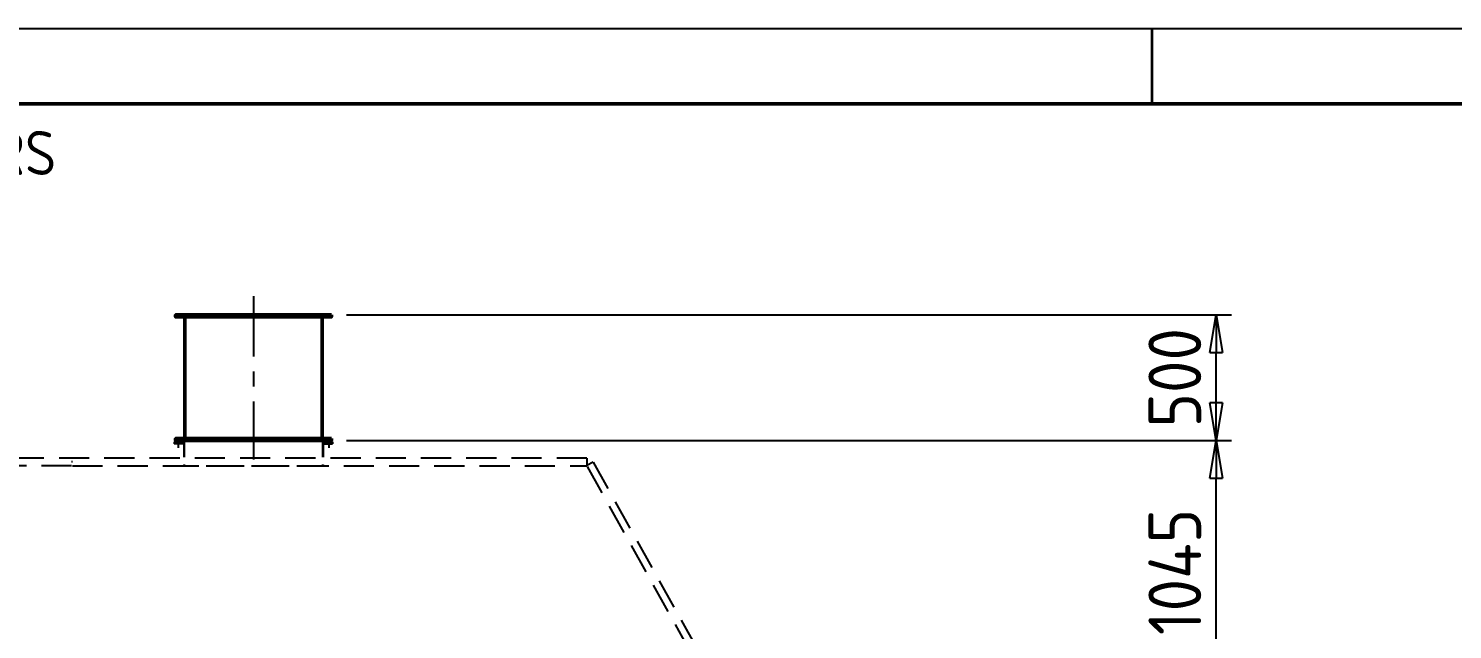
# Model space of a CAD drawing. Header units: millimetres. Extents: x 0 to 35640, y 0 to 17820.
# Drawn here: x 18570 to 24235, y 15429 to 17820 of the extents above; entities that cross this region are included whole.
import ezdxf

# ---------------------------------------------------------------- set-up
doc = ezdxf.new("R2010")
doc.units = ezdxf.units.MM
doc.header["$LTSCALE"] = 60
for name, pattern in [('ACISOWELD', [3, 2, -1]), ('AM_ISO08W050x2', [9, 6, -0.75, 1.5, -0.75]), ('CENTER', [7, 4, -1, 1, -1])]:
    doc.linetypes.add(name, pattern=pattern)
for name, color, linetype, lineweight in [('AM_0', 7, 'Continuous', 50), ('AM_3', 6, 'ACISOWELD', 25), ('AM_5', 3, 'Continuous', 25), ('AM_7', 4, 'CENTER', 25), ('AM_BOR', 7, 'Continuous', 50)]:
    doc.layers.add(name, color=color, linetype=linetype, lineweight=lineweight)
doc.styles.get("Standard").update_dxf_attribs({"font": 'ISOCP.SHX'})
doc.dimstyles.new('AM_ISO$0', dxfattribs={"dimtxt": 3.5, "dimasz": 2.5, "dimexe": 1, "dimexo": 1, "dimgap": 1, "dimtad": 1, "dimdsep": 46, "dimtxsty": 'Standard', "dimblk": 'CLOSED', "dimcen": 0, "dimclrd": 256, "dimclre": 256, "dimclrt": 2, "dimadec": 0, "dimazin": 2, "dimtp": 0.1, "dimtm": 0.1, "dimtfac": 0.71, "dimtmove": 0, "dimatfit": 3, "dimfxl": 0, "dimlwd": -1, "dimlwe": -1, "dimarcsym": 1})

# ---------------------------------------------------------------- blocks, each defined once
blk = doc.blocks.new('A3-A2')
blk.add_line((589, 292), (5, 292))
at = {"layer": 'AM_BOR', "color": 1, "lineweight": 25}
blk.add_line((0, 297), (594, 297), dxfattribs=at)
at = {"layer": 'AM_BOR', "color": 2, "lineweight": 35}
blk.add_line((384, 292), (384, 297), dxfattribs=at)
blk = doc.blocks.new('A$C50085EA8')
at = {"layer": 'AM_3', "color": 1, "ltscale": 0.5}
for p, q in [((-2540, 1040.5), (-2540, 1031.5)), ((-2502.8, 1040.5), (-2540, 1040.5)), ((-2502.5, 1031.5), (-2540, 1031.5)), ((-2515, 1045), (-2515, 1042.5)), ((-2505.8, 1042.5), (-2515, 1042.5)), ((-2502.5, 1039.2), (-2502.5, 945)), ((-2500, 1039.5), (-2500, 945)), ((-1950, 1039.5), (-1950, 945)), ((-1947.5, 1039.2), (-1947.5, 945)), ((-1947.5, 1031.5), (-1910, 1031.5)), ((-1947.2, 1040.5), (-1910, 1040.5)), ((-1944.2, 1042.5), (-1935, 1042.5)), ((-1935, 1045), (-1935, 1042.5)), ((-1910, 1040.5), (-1910, 1031.5)), ((-2502.5, 945), (-1947.5, 945))]:
    blk.add_line(p, q, dxfattribs=at)
at = {"layer": 'AM_3', "color": 1, "linetype": 'AM_ISO08W050x2'}
for p, q in [((-2525, 1059.3), (-2525, 1016.5)), ((-1925, 1059.3), (-1925, 1016.5))]:
    blk.add_line(p, q, dxfattribs=at)
at = {"layer": 'AM_3', "color": 1}
for p, q in [((-898.5, 975), (-7001.5, 975)), ((-898.5, 975), (-898.5, 945.4)), ((-2948.5, 945), (-4951.5, 945)), ((-2948.5, 962.1), (-2945.5, 962.1)), ((-2945.5, 945), (-898.4, 945)), ((-873.9, 959.3), (-898.5, 945.6)), ((-400.4, 50.7), (-898.3, 944.7)), ((-873.9, 959.3), (-375.1, 63.9))]:
    blk.add_line(p, q, dxfattribs=at)
at = {"layer": 'AM_3', "color": 1, "ltscale": 0.5}
for centre, radius, start, end in [((-2505.8, 1039.2), 3.3, 0, 90), ((-2505.5, 1039.5), 5.5, 0, 90), ((-1944.5, 1039.5), 5.5, 90, 180), ((-1944.2, 1039.2), 3.3, 90, 180)]:
    blk.add_arc(centre, radius, start, end, dxfattribs=at)
at = {"layer": 'AM_3', "color": 1}
blk.add_arc((-897, 945.4), 1.5, 180, 209.1171, dxfattribs=at)
blk = doc.blocks.new('A$C769E2CB4')
at = {"layer": 'AM_0', "color": 1}
for points in [[(-500, -310), (-492, -310), (-492, 310), (-500, 310)], [(-8, -310), (0, -310), (0, 310), (-8, 310)], [(-492, -273.5), (-8, -273.5), (-8, 273.5), (-492, 273.5)]]:
    blk.add_lwpolyline(points, close=True, dxfattribs=at)
at = {"layer": 'AM_7', "color": 1}
blk.add_line((-575, 0), (75, 0), dxfattribs=at)
blk = doc.blocks.new('A$C17c25f7e')
at = {"layer": 'AM_0', "xscale": -1, "rotation": 90}
blk.add_blockref('A$C769E2CB4', (3410, 3275.7), dxfattribs=at)
at = {"layer": 'AM_0'}
blk.add_blockref('A$C50085EA8', (5635, 2230.7), dxfattribs=at)
blk = doc.blocks.new('_Closed')
at = {"color": 0, "linetype": 'ByBlock', "lineweight": -2}
for p, q in [((-1, 0.167), (0, 0)), ((-1, 0.167), (-1, -0.167)), ((0, 0), (-1, -0.167)), ((0, 0), (-1, 0))]:
    blk.add_line(p, q, dxfattribs=at)
blk = doc.blocks.new('*D80')
at = {"layer": 'AM_5', "transparency": 16777216}
for p, q in [((19835.3, 16180.4), (23355.6, 16180.4)), ((23295.6, 15285.4), (23295.6, 16030.4)), ((21347.3, 15135.4), (23355.6, 15135.4))]:
    blk.add_line(p, q, dxfattribs=at)
at = {"layer": 'Defpoints', "color": 0, "transparency": 16777216}
for p in [(19775.3, 16180.4), (23295.6, 16180.4), (21287.3, 15135.4)]:
    blk.add_point(p, dxfattribs=at)
at = {"layer": 'AM_5', "transparency": 16777216, "xscale": 150, "yscale": 150, "zscale": 150}
for p, rotation in [((23295.6, 16180.4), 90), ((23295.6, 15135.4), 270)]:
    blk.add_blockref('_Closed', p, dxfattribs=dict(at, rotation=rotation))
at = {"layer": 'AM_5', "color": 2, "transparency": 16777216, "insert": (23130.6, 15657.9), "char_height": 210, "attachment_point": 5, "rotation": 90}
blk.add_mtext('1045', dxfattribs=at)
blk = doc.blocks.new('*D81')
at = {"layer": 'AM_5', "transparency": 16777216}
for p, q in [((19835.3, 16680.4), (23355.6, 16680.4)), ((23295.6, 16330.4), (23295.6, 16530.4)), ((19835.3, 16180.4), (23355.6, 16180.4))]:
    blk.add_line(p, q, dxfattribs=at)
at = {"layer": 'Defpoints', "color": 0, "transparency": 16777216}
for p in [(19775.3, 16680.4), (23295.6, 16680.4), (19775.3, 16180.4)]:
    blk.add_point(p, dxfattribs=at)
at = {"layer": 'AM_5', "transparency": 16777216, "xscale": 150, "yscale": 150, "zscale": 150}
for p, rotation in [((23295.6, 16680.4), 90), ((23295.6, 16180.4), 270)]:
    blk.add_blockref('_Closed', p, dxfattribs=dict(at, rotation=rotation))
at = {"layer": 'AM_5', "color": 2, "transparency": 16777216, "insert": (23130.6, 16430.4), "char_height": 210, "attachment_point": 5, "rotation": 90}
blk.add_mtext('500', dxfattribs=at)

msp = doc.modelspace()

# ---------------------------------------------------------------- block references
at = {"layer": 'AM_0', "lineweight": 0, "xscale": 60, "yscale": 60, "zscale": 60}
msp.add_blockref('A3-A2', (0, 0), dxfattribs=at)
at = {"layer": 'AM_0'}
msp.add_blockref('A$C17c25f7e', (16055.304, 12904.718), dxfattribs=at)

# ---------------------------------------------------------------- texts
at = {"layer": 'AM_3', "color": 2, "insert": (15280.927, 17412.342), "char_height": 175, "width": 4453.69283, "attachment_point": 1}
msp.add_mtext('DRYING UNIT WITH 10  CYLINDERS\\PASCIUGATOIO A 10 CILINDRI', dxfattribs=at)

# ---------------------------------------------------------------- dimensions: what is measured, and where the dimension line sits
at = {"layer": 'AM_5'}
for base, p1, p2, picture, middle in [((23295.602, 16680.413), (19775.254, 16180.413), (19775.254, 16680.413), '*D81', (23130.602, 16430.413)), ((23295.602, 16180.413), (21287.254, 15135.413), (19775.254, 16180.413), '*D80', (23130.602, 15657.913))]:
    dim = msp.add_linear_dim(base=base, p1=p1, p2=p2, angle=90, dimstyle='AM_ISO$0', override={"dimscale": 60, "dimdec": 0, "dimtix": 1}, dxfattribs=at)
    dim.commit()
    dim.dimension.update_dxf_attribs({"geometry": picture, "text_midpoint": middle})

doc.saveas('drawing.dxf')
